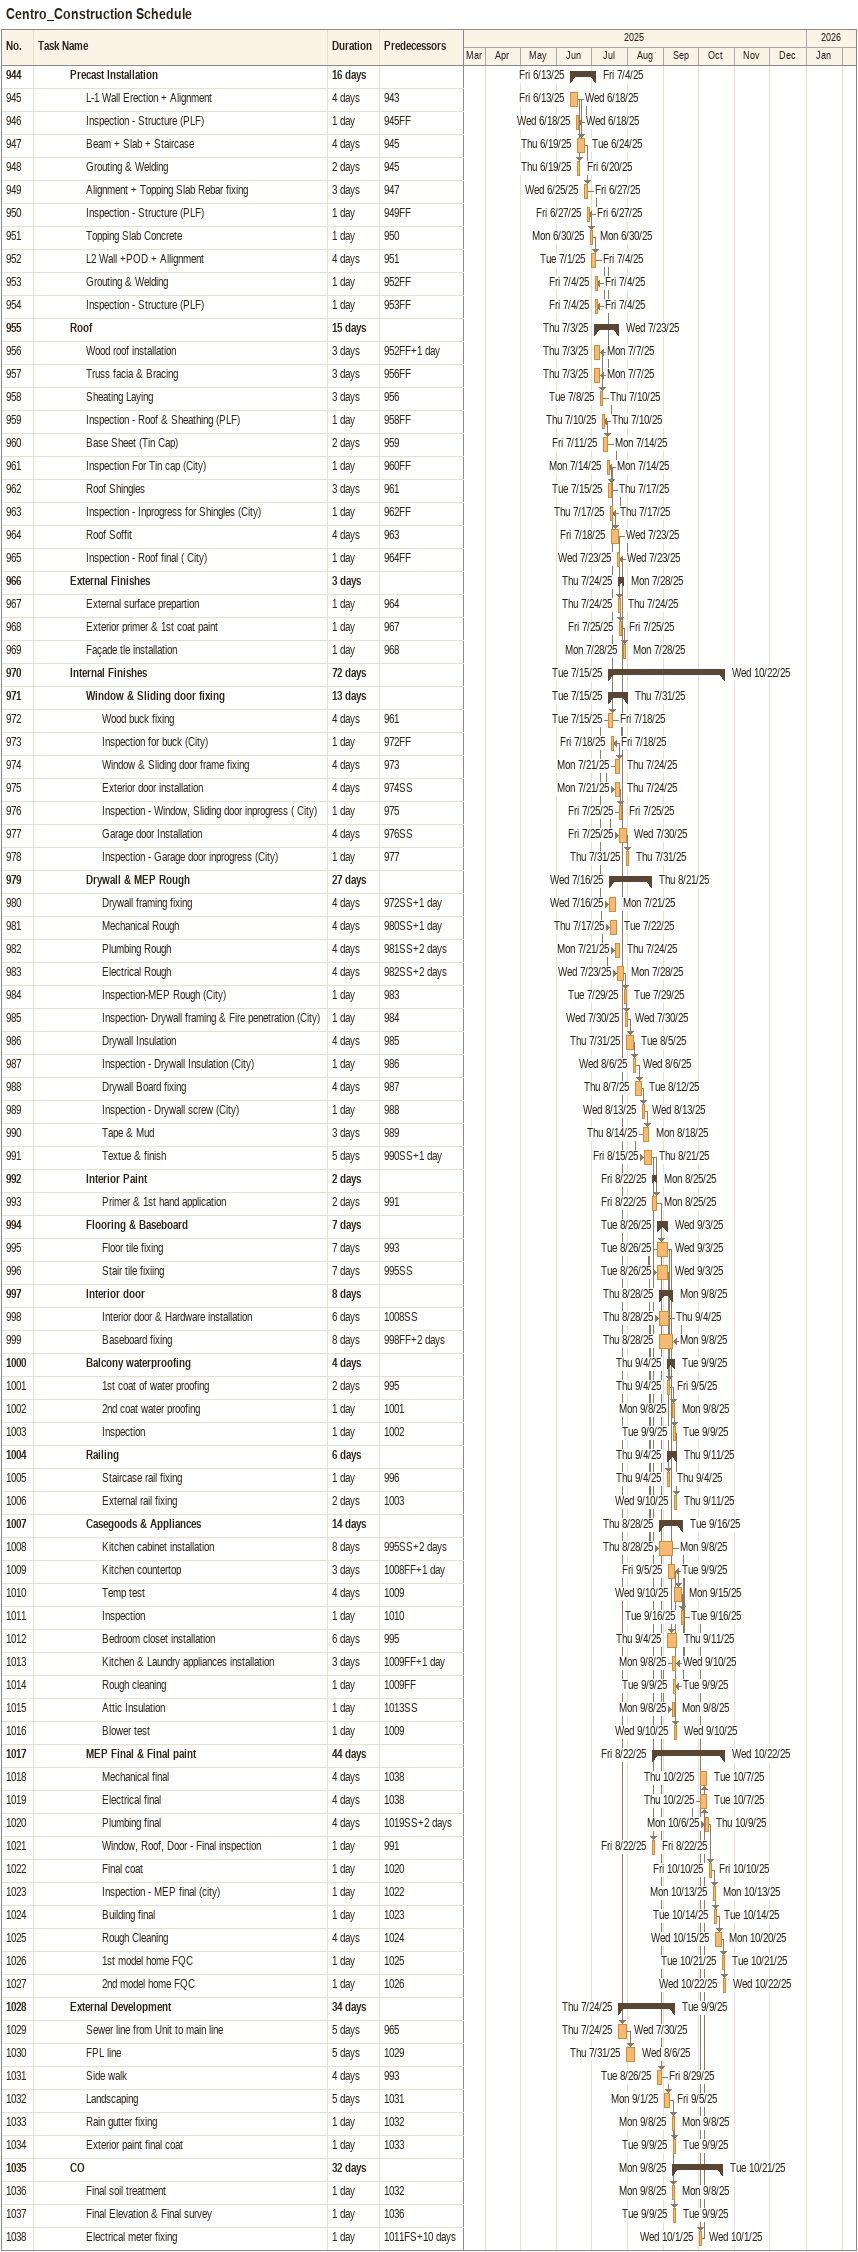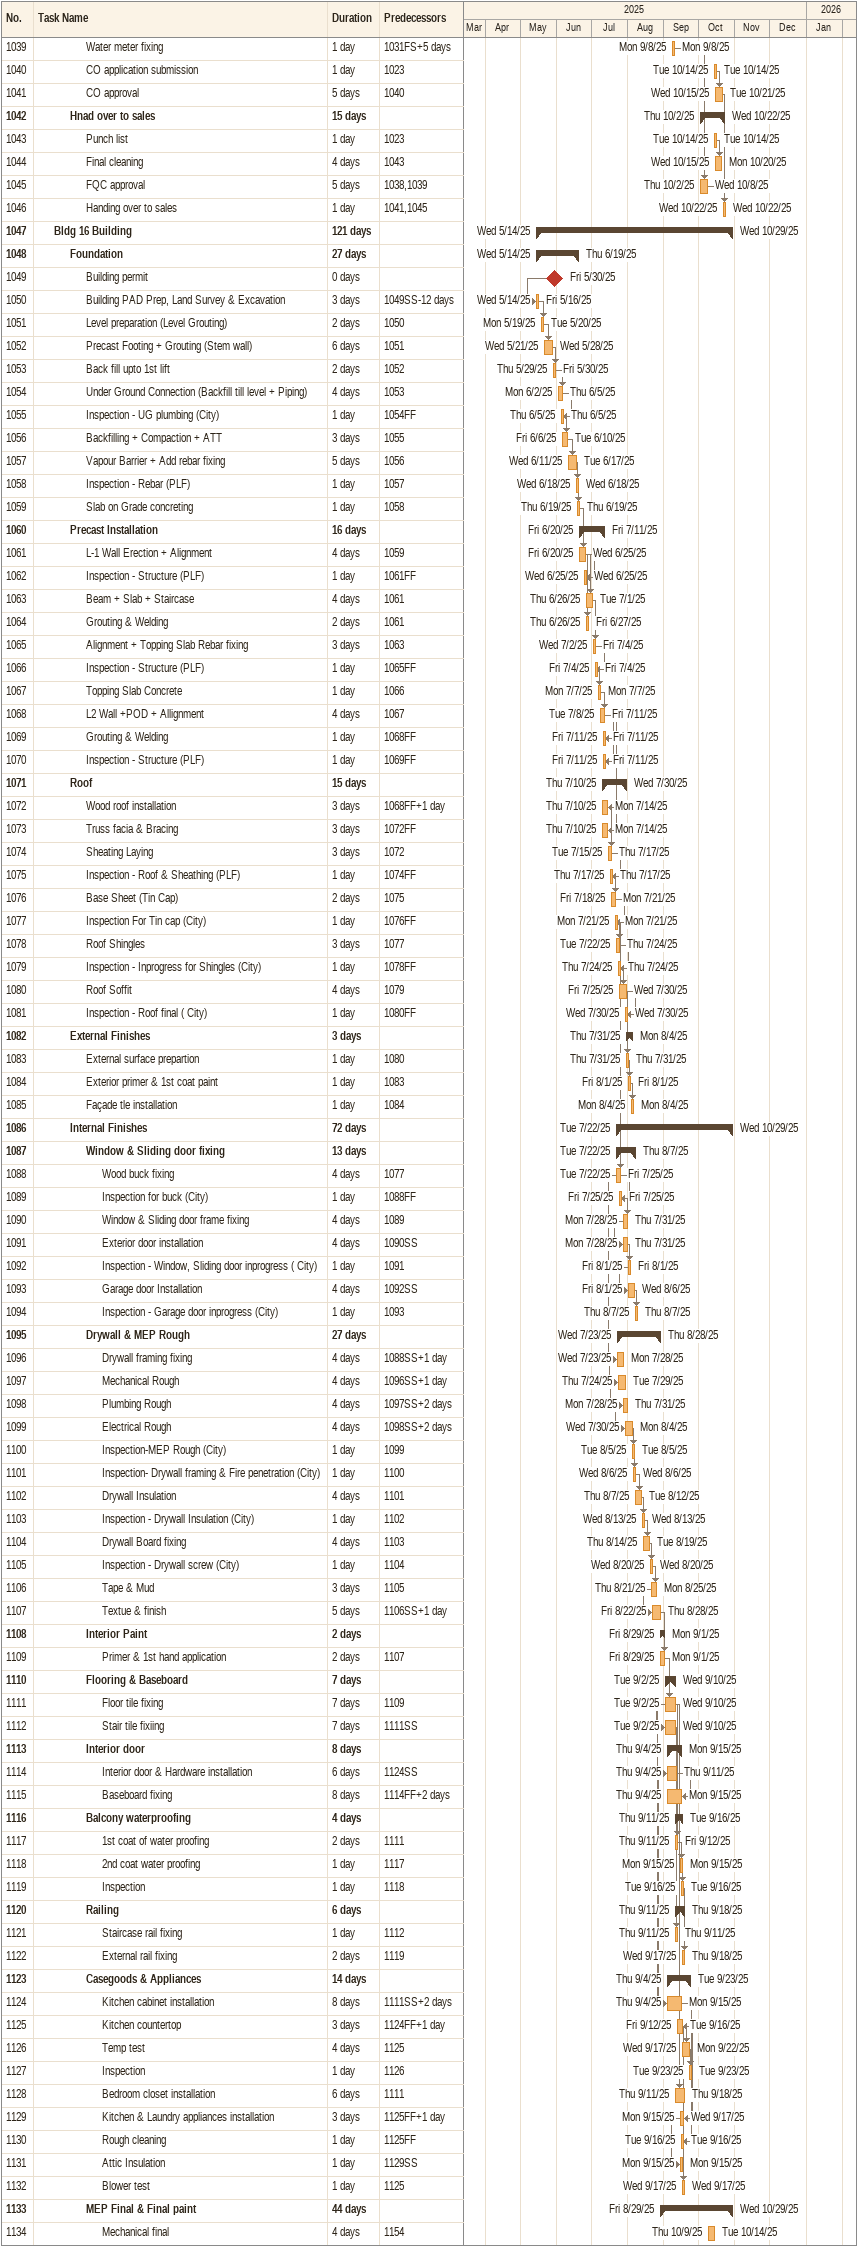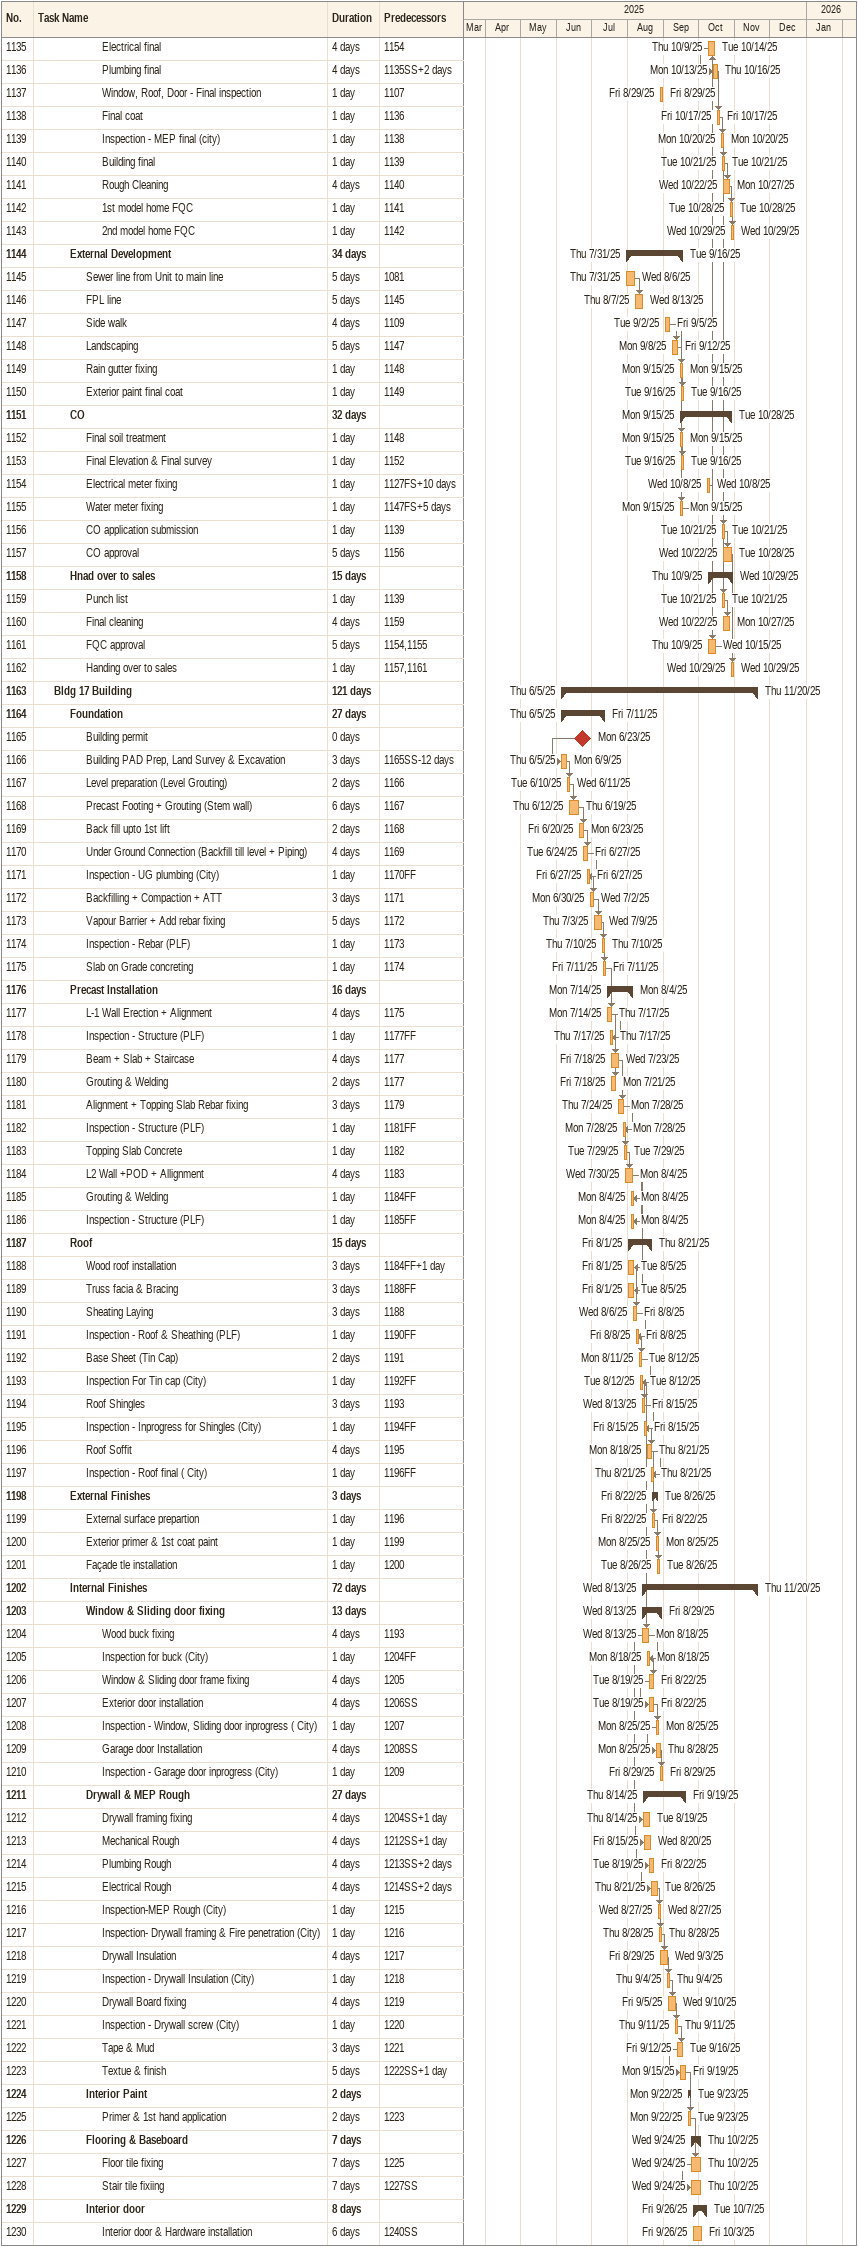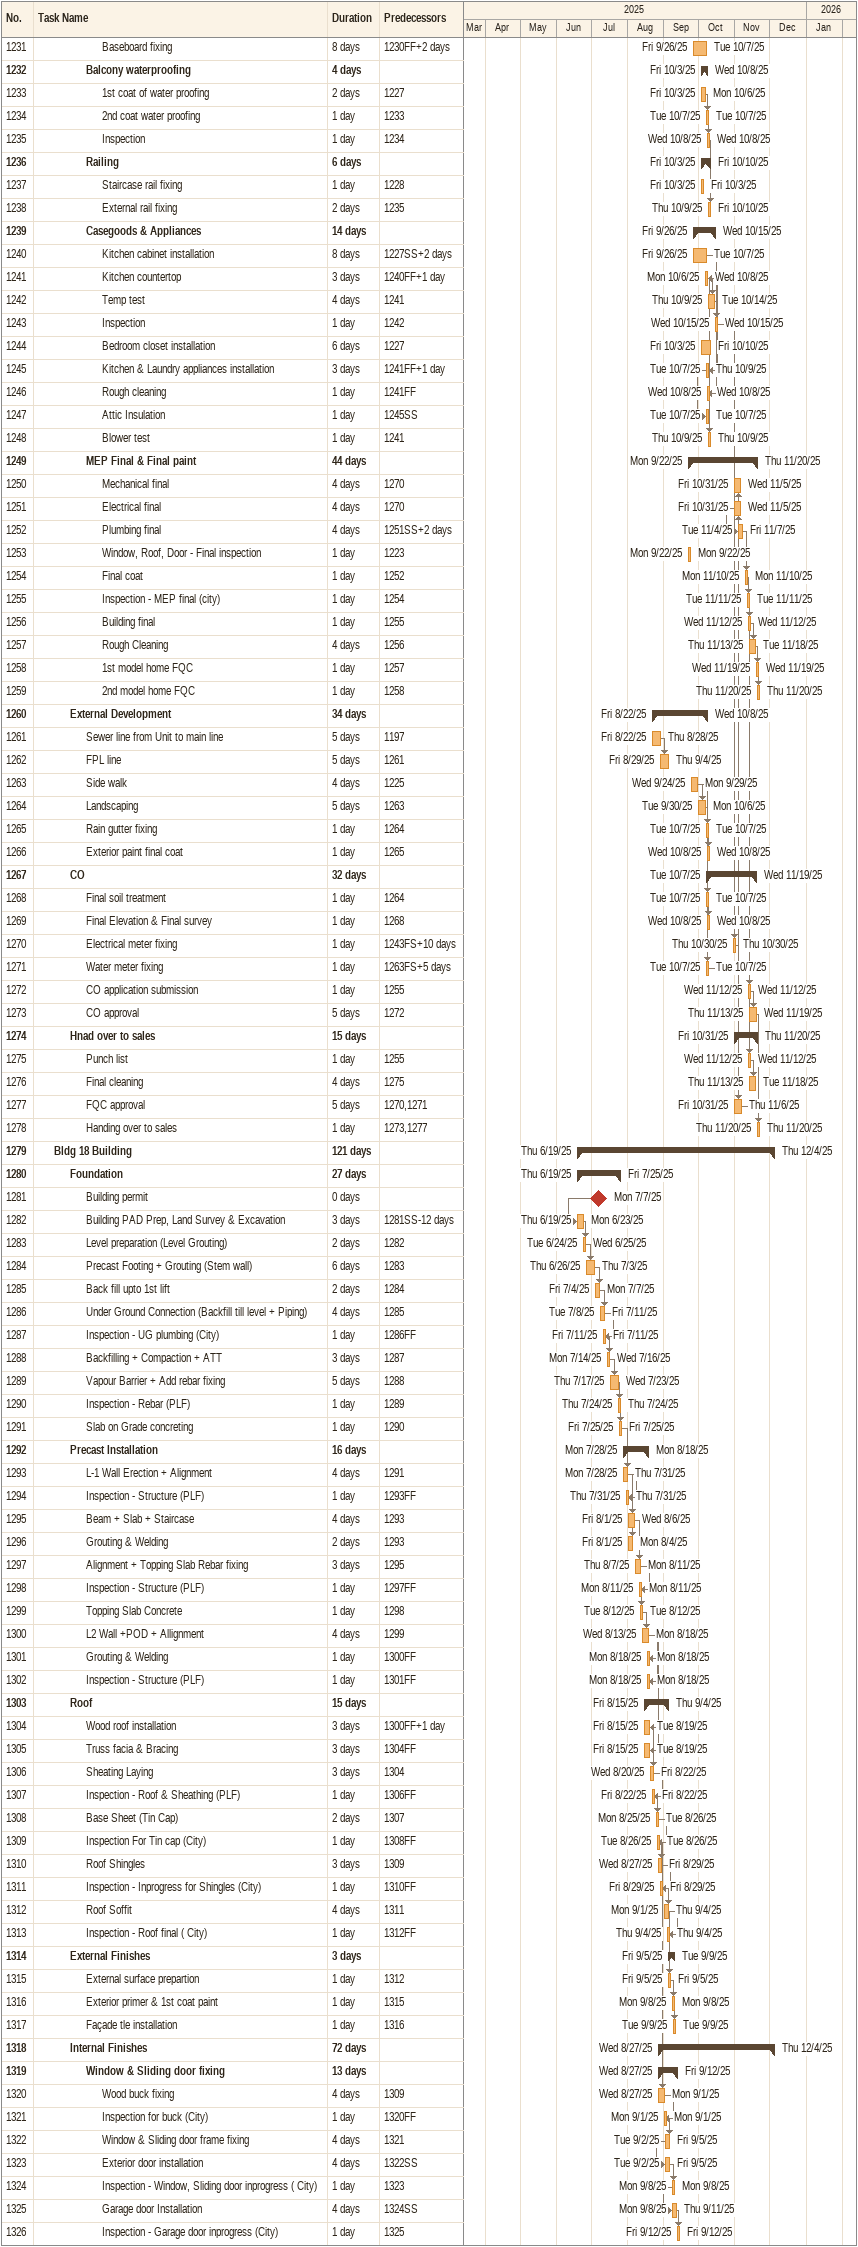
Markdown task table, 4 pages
Centro_Construction Schedule

| ID | Level | Task | Duration | Start | Finish | Predecessors |
|---|---|---|---|---|---|---|
| 944 | 3 | **Precast Installation** | 16d | 2025-06-13 | 2025-07-04 |  |
| 945 | 4 | L-1 Wall Erection + Alignment | 4d | 2025-06-13 | 2025-06-18 | 943 |
| 946 | 4 | Inspection - Structure (PLF) | 1d | 2025-06-18 | 2025-06-18 | 945FF |
| 947 | 4 | Beam + Slab + Staircase | 4d | 2025-06-19 | 2025-06-24 | 945 |
| 948 | 4 | Grouting & Welding | 2d | 2025-06-19 | 2025-06-20 | 945 |
| 949 | 4 | Alignment + Topping Slab Rebar fixing | 3d | 2025-06-25 | 2025-06-27 | 947 |
| 950 | 4 | Inspection - Structure (PLF) | 1d | 2025-06-27 | 2025-06-27 | 949FF |
| 951 | 4 | Topping Slab Concrete | 1d | 2025-06-30 | 2025-06-30 | 950 |
| 952 | 4 | L2 Wall +POD + Allignment | 4d | 2025-07-01 | 2025-07-04 | 951 |
| 953 | 4 | Grouting & Welding | 1d | 2025-07-04 | 2025-07-04 | 952FF |
| 954 | 4 | Inspection - Structure (PLF) | 1d | 2025-07-04 | 2025-07-04 | 953FF |
| 955 | 3 | **Roof** | 15d | 2025-07-03 | 2025-07-23 |  |
| 956 | 4 | Wood roof installation | 3d | 2025-07-03 | 2025-07-07 | 952FF+1d |
| 957 | 4 | Truss facia & Bracing | 3d | 2025-07-03 | 2025-07-07 | 956FF |
| 958 | 4 | Sheating Laying | 3d | 2025-07-08 | 2025-07-10 | 956 |
| 959 | 4 | Inspection - Roof & Sheathing (PLF) | 1d | 2025-07-10 | 2025-07-10 | 958FF |
| 960 | 4 | Base Sheet (Tin Cap) | 2d | 2025-07-11 | 2025-07-14 | 959 |
| 961 | 4 | Inspection For Tin cap (City) | 1d | 2025-07-14 | 2025-07-14 | 960FF |
| 962 | 4 | Roof Shingles | 3d | 2025-07-15 | 2025-07-17 | 961 |
| 963 | 4 | Inspection - Inprogress for Shingles (City) | 1d | 2025-07-17 | 2025-07-17 | 962FF |
| 964 | 4 | Roof Soffit | 4d | 2025-07-18 | 2025-07-23 | 963 |
| 965 | 4 | Inspection - Roof final ( City) | 1d | 2025-07-23 | 2025-07-23 | 964FF |
| 966 | 3 | **External Finishes** | 3d | 2025-07-24 | 2025-07-28 |  |
| 967 | 4 | External surface prepartion | 1d | 2025-07-24 | 2025-07-24 | 964 |
| 968 | 4 | Exterior primer & 1st coat paint | 1d | 2025-07-25 | 2025-07-25 | 967 |
| 969 | 4 | Façade tle installation | 1d | 2025-07-28 | 2025-07-28 | 968 |
| 970 | 3 | **Internal Finishes** | 72d | 2025-07-15 | 2025-10-22 |  |
| 971 | 4 | **Window & Sliding door fixing** | 13d | 2025-07-15 | 2025-07-31 |  |
| 972 | 5 | Wood buck fixing | 4d | 2025-07-15 | 2025-07-18 | 961 |
| 973 | 5 | Inspection for buck (City) | 1d | 2025-07-18 | 2025-07-18 | 972FF |
| 974 | 5 | Window & Sliding door frame fixing | 4d | 2025-07-21 | 2025-07-24 | 973 |
| 975 | 5 | Exterior door installation | 4d | 2025-07-21 | 2025-07-24 | 974SS |
| 976 | 5 | Inspection - Window, Sliding door inprogress ( City) | 1d | 2025-07-25 | 2025-07-25 | 975 |
| 977 | 5 | Garage door Installation | 4d | 2025-07-25 | 2025-07-30 | 976SS |
| 978 | 5 | Inspection - Garage door inprogress (City) | 1d | 2025-07-31 | 2025-07-31 | 977 |
| 979 | 4 | **Drywall & MEP Rough** | 27d | 2025-07-16 | 2025-08-21 |  |
| 980 | 5 | Drywall framing fixing | 4d | 2025-07-16 | 2025-07-21 | 972SS+1d |
| 981 | 5 | Mechanical Rough | 4d | 2025-07-17 | 2025-07-22 | 980SS+1d |
| 982 | 5 | Plumbing Rough | 4d | 2025-07-21 | 2025-07-24 | 981SS+2d |
| 983 | 5 | Electrical Rough | 4d | 2025-07-23 | 2025-07-28 | 982SS+2d |
| 984 | 5 | Inspection-MEP Rough (City) | 1d | 2025-07-29 | 2025-07-29 | 983 |
| 985 | 5 | Inspection- Drywall framing & Fire penetration (City) | 1d | 2025-07-30 | 2025-07-30 | 984 |
| 986 | 5 | Drywall Insulation | 4d | 2025-07-31 | 2025-08-05 | 985 |
| 987 | 5 | Inspection - Drywall Insulation (City) | 1d | 2025-08-06 | 2025-08-06 | 986 |
| 988 | 5 | Drywall Board fixing | 4d | 2025-08-07 | 2025-08-12 | 987 |
| 989 | 5 | Inspection - Drywall screw (City) | 1d | 2025-08-13 | 2025-08-13 | 988 |
| 990 | 5 | Tape & Mud | 3d | 2025-08-14 | 2025-08-18 | 989 |
| 991 | 5 | Textue & finish | 5d | 2025-08-15 | 2025-08-21 | 990SS+1d |
| 992 | 4 | **Interior Paint** | 2d | 2025-08-22 | 2025-08-25 |  |
| 993 | 5 | Primer & 1st hand application | 2d | 2025-08-22 | 2025-08-25 | 991 |
| 994 | 4 | **Flooring & Baseboard** | 7d | 2025-08-26 | 2025-09-03 |  |
| 995 | 5 | Floor tile fixing | 7d | 2025-08-26 | 2025-09-03 | 993 |
| 996 | 5 | Stair tile fixiing | 7d | 2025-08-26 | 2025-09-03 | 995SS |
| 997 | 4 | **Interior door** | 8d | 2025-08-28 | 2025-09-08 |  |
| 998 | 5 | Interior door & Hardware installation | 6d | 2025-08-28 | 2025-09-04 | 1008SS |
| 999 | 5 | Baseboard fixing | 8d | 2025-08-28 | 2025-09-08 | 998FF+2d |
| 1000 | 4 | **Balcony waterproofing** | 4d | 2025-09-04 | 2025-09-09 |  |
| 1001 | 5 | 1st coat of water proofing | 2d | 2025-09-04 | 2025-09-05 | 995 |
| 1002 | 5 | 2nd coat water proofing | 1d | 2025-09-08 | 2025-09-08 | 1001 |
| 1003 | 5 | Inspection | 1d | 2025-09-09 | 2025-09-09 | 1002 |
| 1004 | 4 | **Railing** | 6d | 2025-09-04 | 2025-09-11 |  |
| 1005 | 5 | Staircase rail fixing | 1d | 2025-09-04 | 2025-09-04 | 996 |
| 1006 | 5 | External rail fixing | 2d | 2025-09-10 | 2025-09-11 | 1003 |
| 1007 | 4 | **Casegoods & Appliances** | 14d | 2025-08-28 | 2025-09-16 |  |
| 1008 | 5 | Kitchen cabinet installation | 8d | 2025-08-28 | 2025-09-08 | 995SS+2d |
| 1009 | 5 | Kitchen countertop | 3d | 2025-09-05 | 2025-09-09 | 1008FF+1d |
| 1010 | 5 | Temp test | 4d | 2025-09-10 | 2025-09-15 | 1009 |
| 1011 | 5 | Inspection | 1d | 2025-09-16 | 2025-09-16 | 1010 |
| 1012 | 5 | Bedroom closet installation | 6d | 2025-09-04 | 2025-09-11 | 995 |
| 1013 | 5 | Kitchen & Laundry appliances installation | 3d | 2025-09-08 | 2025-09-10 | 1009FF+1d |
| 1014 | 5 | Rough cleaning | 1d | 2025-09-09 | 2025-09-09 | 1009FF |
| 1015 | 5 | Attic Insulation | 1d | 2025-09-08 | 2025-09-08 | 1013SS |
| 1016 | 5 | Blower test | 1d | 2025-09-10 | 2025-09-10 | 1009 |
| 1017 | 4 | **MEP Final & Final paint** | 44d | 2025-08-22 | 2025-10-22 |  |
| 1018 | 5 | Mechanical final | 4d | 2025-10-02 | 2025-10-07 | 1038 |
| 1019 | 5 | Electrical final | 4d | 2025-10-02 | 2025-10-07 | 1038 |
| 1020 | 5 | Plumbing final | 4d | 2025-10-06 | 2025-10-09 | 1019SS+2d |
| 1021 | 5 | Window, Roof, Door - Final inspection | 1d | 2025-08-22 | 2025-08-22 | 991 |
| 1022 | 5 | Final coat | 1d | 2025-10-10 | 2025-10-10 | 1020 |
| 1023 | 5 | Inspection - MEP final (city) | 1d | 2025-10-13 | 2025-10-13 | 1022 |
| 1024 | 5 | Building final | 1d | 2025-10-14 | 2025-10-14 | 1023 |
| 1025 | 5 | Rough Cleaning | 4d | 2025-10-15 | 2025-10-20 | 1024 |
| 1026 | 5 | 1st model home FQC | 1d | 2025-10-21 | 2025-10-21 | 1025 |
| 1027 | 5 | 2nd model home FQC | 1d | 2025-10-22 | 2025-10-22 | 1026 |
| 1028 | 3 | **External Development** | 34d | 2025-07-24 | 2025-09-09 |  |
| 1029 | 4 | Sewer line from Unit to main line | 5d | 2025-07-24 | 2025-07-30 | 965 |
| 1030 | 4 | FPL line | 5d | 2025-07-31 | 2025-08-06 | 1029 |
| 1031 | 4 | Side walk | 4d | 2025-08-26 | 2025-08-29 | 993 |
| 1032 | 4 | Landscaping | 5d | 2025-09-01 | 2025-09-05 | 1031 |
| 1033 | 4 | Rain gutter fixing | 1d | 2025-09-08 | 2025-09-08 | 1032 |
| 1034 | 4 | Exterior paint final coat | 1d | 2025-09-09 | 2025-09-09 | 1033 |
| 1035 | 3 | **CO** | 32d | 2025-09-08 | 2025-10-21 |  |
| 1036 | 4 | Final soil treatment | 1d | 2025-09-08 | 2025-09-08 | 1032 |
| 1037 | 4 | Final Elevation & Final survey | 1d | 2025-09-09 | 2025-09-09 | 1036 |
| 1038 | 4 | Electrical meter fixing | 1d | 2025-10-01 | 2025-10-01 | 1011FS+10d |
| 1039 | 4 | Water meter fixing | 1d | 2025-09-08 | 2025-09-08 | 1031FS+5d |
| 1040 | 4 | CO application submission | 1d | 2025-10-14 | 2025-10-14 | 1023 |
| 1041 | 4 | CO approval | 5d | 2025-10-15 | 2025-10-21 | 1040 |
| 1042 | 3 | **Hnad over to sales** | 15d | 2025-10-02 | 2025-10-22 |  |
| 1043 | 4 | Punch list | 1d | 2025-10-14 | 2025-10-14 | 1023 |
| 1044 | 4 | Final cleaning | 4d | 2025-10-15 | 2025-10-20 | 1043 |
| 1045 | 4 | FQC approval | 5d | 2025-10-02 | 2025-10-08 | 1038, 1039 |
| 1046 | 4 | Handing over to sales | 1d | 2025-10-22 | 2025-10-22 | 1041, 1045 |
| 1047 | 2 | **Bldg 16 Building** | 121d | 2025-05-14 | 2025-10-29 |  |
| 1048 | 3 | **Foundation** | 27d | 2025-05-14 | 2025-06-19 |  |
| 1049 | 4 | Building permit | 0d | 2025-05-30 | 2025-05-30 |  |
| 1050 | 4 | Building PAD Prep, Land Survey & Excavation | 3d | 2025-05-14 | 2025-05-16 | 1049SS-12d |
| 1051 | 4 | Level preparation (Level Grouting) | 2d | 2025-05-19 | 2025-05-20 | 1050 |
| 1052 | 4 | Precast Footing + Grouting (Stem wall) | 6d | 2025-05-21 | 2025-05-28 | 1051 |
| 1053 | 4 | Back fill upto 1st lift | 2d | 2025-05-29 | 2025-05-30 | 1052 |
| 1054 | 4 | Under Ground Connection (Backfill till level + Piping) | 4d | 2025-06-02 | 2025-06-05 | 1053 |
| 1055 | 4 | Inspection - UG plumbing (City) | 1d | 2025-06-05 | 2025-06-05 | 1054FF |
| 1056 | 4 | Backfilling + Compaction + ATT | 3d | 2025-06-06 | 2025-06-10 | 1055 |
| 1057 | 4 | Vapour Barrier + Add rebar fixing | 5d | 2025-06-11 | 2025-06-17 | 1056 |
| 1058 | 4 | Inspection - Rebar (PLF) | 1d | 2025-06-18 | 2025-06-18 | 1057 |
| 1059 | 4 | Slab on Grade concreting | 1d | 2025-06-19 | 2025-06-19 | 1058 |
| 1060 | 3 | **Precast Installation** | 16d | 2025-06-20 | 2025-07-11 |  |
| 1061 | 4 | L-1 Wall Erection + Alignment | 4d | 2025-06-20 | 2025-06-25 | 1059 |
| 1062 | 4 | Inspection - Structure (PLF) | 1d | 2025-06-25 | 2025-06-25 | 1061FF |
| 1063 | 4 | Beam + Slab + Staircase | 4d | 2025-06-26 | 2025-07-01 | 1061 |
| 1064 | 4 | Grouting & Welding | 2d | 2025-06-26 | 2025-06-27 | 1061 |
| 1065 | 4 | Alignment + Topping Slab Rebar fixing | 3d | 2025-07-02 | 2025-07-04 | 1063 |
| 1066 | 4 | Inspection - Structure (PLF) | 1d | 2025-07-04 | 2025-07-04 | 1065FF |
| 1067 | 4 | Topping Slab Concrete | 1d | 2025-07-07 | 2025-07-07 | 1066 |
| 1068 | 4 | L2 Wall +POD + Allignment | 4d | 2025-07-08 | 2025-07-11 | 1067 |
| 1069 | 4 | Grouting & Welding | 1d | 2025-07-11 | 2025-07-11 | 1068FF |
| 1070 | 4 | Inspection - Structure (PLF) | 1d | 2025-07-11 | 2025-07-11 | 1069FF |
| 1071 | 3 | **Roof** | 15d | 2025-07-10 | 2025-07-30 |  |
| 1072 | 4 | Wood roof installation | 3d | 2025-07-10 | 2025-07-14 | 1068FF+1d |
| 1073 | 4 | Truss facia & Bracing | 3d | 2025-07-10 | 2025-07-14 | 1072FF |
| 1074 | 4 | Sheating Laying | 3d | 2025-07-15 | 2025-07-17 | 1072 |
| 1075 | 4 | Inspection - Roof & Sheathing (PLF) | 1d | 2025-07-17 | 2025-07-17 | 1074FF |
| 1076 | 4 | Base Sheet (Tin Cap) | 2d | 2025-07-18 | 2025-07-21 | 1075 |
| 1077 | 4 | Inspection For Tin cap (City) | 1d | 2025-07-21 | 2025-07-21 | 1076FF |
| 1078 | 4 | Roof Shingles | 3d | 2025-07-22 | 2025-07-24 | 1077 |
| 1079 | 4 | Inspection - Inprogress for Shingles (City) | 1d | 2025-07-24 | 2025-07-24 | 1078FF |
| 1080 | 4 | Roof Soffit | 4d | 2025-07-25 | 2025-07-30 | 1079 |
| 1081 | 4 | Inspection - Roof final ( City) | 1d | 2025-07-30 | 2025-07-30 | 1080FF |
| 1082 | 3 | **External Finishes** | 3d | 2025-07-31 | 2025-08-04 |  |
| 1083 | 4 | External surface prepartion | 1d | 2025-07-31 | 2025-07-31 | 1080 |
| 1084 | 4 | Exterior primer & 1st coat paint | 1d | 2025-08-01 | 2025-08-01 | 1083 |
| 1085 | 4 | Façade tle installation | 1d | 2025-08-04 | 2025-08-04 | 1084 |
| 1086 | 3 | **Internal Finishes** | 72d | 2025-07-22 | 2025-10-29 |  |
| 1087 | 4 | **Window & Sliding door fixing** | 13d | 2025-07-22 | 2025-08-07 |  |
| 1088 | 5 | Wood buck fixing | 4d | 2025-07-22 | 2025-07-25 | 1077 |
| 1089 | 5 | Inspection for buck (City) | 1d | 2025-07-25 | 2025-07-25 | 1088FF |
| 1090 | 5 | Window & Sliding door frame fixing | 4d | 2025-07-28 | 2025-07-31 | 1089 |
| 1091 | 5 | Exterior door installation | 4d | 2025-07-28 | 2025-07-31 | 1090SS |
| 1092 | 5 | Inspection - Window, Sliding door inprogress ( City) | 1d | 2025-08-01 | 2025-08-01 | 1091 |
| 1093 | 5 | Garage door Installation | 4d | 2025-08-01 | 2025-08-06 | 1092SS |
| 1094 | 5 | Inspection - Garage door inprogress (City) | 1d | 2025-08-07 | 2025-08-07 | 1093 |
| 1095 | 4 | **Drywall & MEP Rough** | 27d | 2025-07-23 | 2025-08-28 |  |
| 1096 | 5 | Drywall framing fixing | 4d | 2025-07-23 | 2025-07-28 | 1088SS+1d |
| 1097 | 5 | Mechanical Rough | 4d | 2025-07-24 | 2025-07-29 | 1096SS+1d |
| 1098 | 5 | Plumbing Rough | 4d | 2025-07-28 | 2025-07-31 | 1097SS+2d |
| 1099 | 5 | Electrical Rough | 4d | 2025-07-30 | 2025-08-04 | 1098SS+2d |
| 1100 | 5 | Inspection-MEP Rough (City) | 1d | 2025-08-05 | 2025-08-05 | 1099 |
| 1101 | 5 | Inspection- Drywall framing & Fire penetration (City) | 1d | 2025-08-06 | 2025-08-06 | 1100 |
| 1102 | 5 | Drywall Insulation | 4d | 2025-08-07 | 2025-08-12 | 1101 |
| 1103 | 5 | Inspection - Drywall Insulation (City) | 1d | 2025-08-13 | 2025-08-13 | 1102 |
| 1104 | 5 | Drywall Board fixing | 4d | 2025-08-14 | 2025-08-19 | 1103 |
| 1105 | 5 | Inspection - Drywall screw (City) | 1d | 2025-08-20 | 2025-08-20 | 1104 |
| 1106 | 5 | Tape & Mud | 3d | 2025-08-21 | 2025-08-25 | 1105 |
| 1107 | 5 | Textue & finish | 5d | 2025-08-22 | 2025-08-28 | 1106SS+1d |
| 1108 | 4 | **Interior Paint** | 2d | 2025-08-29 | 2025-09-01 |  |
| 1109 | 5 | Primer & 1st hand application | 2d | 2025-08-29 | 2025-09-01 | 1107 |
| 1110 | 4 | **Flooring & Baseboard** | 7d | 2025-09-02 | 2025-09-10 |  |
| 1111 | 5 | Floor tile fixing | 7d | 2025-09-02 | 2025-09-10 | 1109 |
| 1112 | 5 | Stair tile fixiing | 7d | 2025-09-02 | 2025-09-10 | 1111SS |
| 1113 | 4 | **Interior door** | 8d | 2025-09-04 | 2025-09-15 |  |
| 1114 | 5 | Interior door & Hardware installation | 6d | 2025-09-04 | 2025-09-11 | 1124SS |
| 1115 | 5 | Baseboard fixing | 8d | 2025-09-04 | 2025-09-15 | 1114FF+2d |
| 1116 | 4 | **Balcony waterproofing** | 4d | 2025-09-11 | 2025-09-16 |  |
| 1117 | 5 | 1st coat of water proofing | 2d | 2025-09-11 | 2025-09-12 | 1111 |
| 1118 | 5 | 2nd coat water proofing | 1d | 2025-09-15 | 2025-09-15 | 1117 |
| 1119 | 5 | Inspection | 1d | 2025-09-16 | 2025-09-16 | 1118 |
| 1120 | 4 | **Railing** | 6d | 2025-09-11 | 2025-09-18 |  |
| 1121 | 5 | Staircase rail fixing | 1d | 2025-09-11 | 2025-09-11 | 1112 |
| 1122 | 5 | External rail fixing | 2d | 2025-09-17 | 2025-09-18 | 1119 |
| 1123 | 4 | **Casegoods & Appliances** | 14d | 2025-09-04 | 2025-09-23 |  |
| 1124 | 5 | Kitchen cabinet installation | 8d | 2025-09-04 | 2025-09-15 | 1111SS+2d |
| 1125 | 5 | Kitchen countertop | 3d | 2025-09-12 | 2025-09-16 | 1124FF+1d |
| 1126 | 5 | Temp test | 4d | 2025-09-17 | 2025-09-22 | 1125 |
| 1127 | 5 | Inspection | 1d | 2025-09-23 | 2025-09-23 | 1126 |
| 1128 | 5 | Bedroom closet installation | 6d | 2025-09-11 | 2025-09-18 | 1111 |
| 1129 | 5 | Kitchen & Laundry appliances installation | 3d | 2025-09-15 | 2025-09-17 | 1125FF+1d |
| 1130 | 5 | Rough cleaning | 1d | 2025-09-16 | 2025-09-16 | 1125FF |
| 1131 | 5 | Attic Insulation | 1d | 2025-09-15 | 2025-09-15 | 1129SS |
| 1132 | 5 | Blower test | 1d | 2025-09-17 | 2025-09-17 | 1125 |
| 1133 | 4 | **MEP Final & Final paint** | 44d | 2025-08-29 | 2025-10-29 |  |
| 1134 | 5 | Mechanical final | 4d | 2025-10-09 | 2025-10-14 | 1154 |
| 1135 | 5 | Electrical final | 4d | 2025-10-09 | 2025-10-14 | 1154 |
| 1136 | 5 | Plumbing final | 4d | 2025-10-13 | 2025-10-16 | 1135SS+2d |
| 1137 | 5 | Window, Roof, Door - Final inspection | 1d | 2025-08-29 | 2025-08-29 | 1107 |
| 1138 | 5 | Final coat | 1d | 2025-10-17 | 2025-10-17 | 1136 |
| 1139 | 5 | Inspection - MEP final (city) | 1d | 2025-10-20 | 2025-10-20 | 1138 |
| 1140 | 5 | Building final | 1d | 2025-10-21 | 2025-10-21 | 1139 |
| 1141 | 5 | Rough Cleaning | 4d | 2025-10-22 | 2025-10-27 | 1140 |
| 1142 | 5 | 1st model home FQC | 1d | 2025-10-28 | 2025-10-28 | 1141 |
| 1143 | 5 | 2nd model home FQC | 1d | 2025-10-29 | 2025-10-29 | 1142 |
| 1144 | 3 | **External Development** | 34d | 2025-07-31 | 2025-09-16 |  |
| 1145 | 4 | Sewer line from Unit to main line | 5d | 2025-07-31 | 2025-08-06 | 1081 |
| 1146 | 4 | FPL line | 5d | 2025-08-07 | 2025-08-13 | 1145 |
| 1147 | 4 | Side walk | 4d | 2025-09-02 | 2025-09-05 | 1109 |
| 1148 | 4 | Landscaping | 5d | 2025-09-08 | 2025-09-12 | 1147 |
| 1149 | 4 | Rain gutter fixing | 1d | 2025-09-15 | 2025-09-15 | 1148 |
| 1150 | 4 | Exterior paint final coat | 1d | 2025-09-16 | 2025-09-16 | 1149 |
| 1151 | 3 | **CO** | 32d | 2025-09-15 | 2025-10-28 |  |
| 1152 | 4 | Final soil treatment | 1d | 2025-09-15 | 2025-09-15 | 1148 |
| 1153 | 4 | Final Elevation & Final survey | 1d | 2025-09-16 | 2025-09-16 | 1152 |
| 1154 | 4 | Electrical meter fixing | 1d | 2025-10-08 | 2025-10-08 | 1127FS+10d |
| 1155 | 4 | Water meter fixing | 1d | 2025-09-15 | 2025-09-15 | 1147FS+5d |
| 1156 | 4 | CO application submission | 1d | 2025-10-21 | 2025-10-21 | 1139 |
| 1157 | 4 | CO approval | 5d | 2025-10-22 | 2025-10-28 | 1156 |
| 1158 | 3 | **Hnad over to sales** | 15d | 2025-10-09 | 2025-10-29 |  |
| 1159 | 4 | Punch list | 1d | 2025-10-21 | 2025-10-21 | 1139 |
| 1160 | 4 | Final cleaning | 4d | 2025-10-22 | 2025-10-27 | 1159 |
| 1161 | 4 | FQC approval | 5d | 2025-10-09 | 2025-10-15 | 1154, 1155 |
| 1162 | 4 | Handing over to sales | 1d | 2025-10-29 | 2025-10-29 | 1157, 1161 |
| 1163 | 2 | **Bldg 17 Building** | 121d | 2025-06-05 | 2025-11-20 |  |
| 1164 | 3 | **Foundation** | 27d | 2025-06-05 | 2025-07-11 |  |
| 1165 | 4 | Building permit | 0d | 2025-06-23 | 2025-06-23 |  |
| 1166 | 4 | Building PAD Prep, Land Survey & Excavation | 3d | 2025-06-05 | 2025-06-09 | 1165SS-12d |
| 1167 | 4 | Level preparation (Level Grouting) | 2d | 2025-06-10 | 2025-06-11 | 1166 |
| 1168 | 4 | Precast Footing + Grouting (Stem wall) | 6d | 2025-06-12 | 2025-06-19 | 1167 |
| 1169 | 4 | Back fill upto 1st lift | 2d | 2025-06-20 | 2025-06-23 | 1168 |
| 1170 | 4 | Under Ground Connection (Backfill till level + Piping) | 4d | 2025-06-24 | 2025-06-27 | 1169 |
| 1171 | 4 | Inspection - UG plumbing (City) | 1d | 2025-06-27 | 2025-06-27 | 1170FF |
| 1172 | 4 | Backfilling + Compaction + ATT | 3d | 2025-06-30 | 2025-07-02 | 1171 |
| 1173 | 4 | Vapour Barrier + Add rebar fixing | 5d | 2025-07-03 | 2025-07-09 | 1172 |
| 1174 | 4 | Inspection - Rebar (PLF) | 1d | 2025-07-10 | 2025-07-10 | 1173 |
| 1175 | 4 | Slab on Grade concreting | 1d | 2025-07-11 | 2025-07-11 | 1174 |
| 1176 | 3 | **Precast Installation** | 16d | 2025-07-14 | 2025-08-04 |  |
| 1177 | 4 | L-1 Wall Erection + Alignment | 4d | 2025-07-14 | 2025-07-17 | 1175 |
| 1178 | 4 | Inspection - Structure (PLF) | 1d | 2025-07-17 | 2025-07-17 | 1177FF |
| 1179 | 4 | Beam + Slab + Staircase | 4d | 2025-07-18 | 2025-07-23 | 1177 |
| 1180 | 4 | Grouting & Welding | 2d | 2025-07-18 | 2025-07-21 | 1177 |
| 1181 | 4 | Alignment + Topping Slab Rebar fixing | 3d | 2025-07-24 | 2025-07-28 | 1179 |
| 1182 | 4 | Inspection - Structure (PLF) | 1d | 2025-07-28 | 2025-07-28 | 1181FF |
| 1183 | 4 | Topping Slab Concrete | 1d | 2025-07-29 | 2025-07-29 | 1182 |
| 1184 | 4 | L2 Wall +POD + Allignment | 4d | 2025-07-30 | 2025-08-04 | 1183 |
| 1185 | 4 | Grouting & Welding | 1d | 2025-08-04 | 2025-08-04 | 1184FF |
| 1186 | 4 | Inspection - Structure (PLF) | 1d | 2025-08-04 | 2025-08-04 | 1185FF |
| 1187 | 3 | **Roof** | 15d | 2025-08-01 | 2025-08-21 |  |
| 1188 | 4 | Wood roof installation | 3d | 2025-08-01 | 2025-08-05 | 1184FF+1d |
| 1189 | 4 | Truss facia & Bracing | 3d | 2025-08-01 | 2025-08-05 | 1188FF |
| 1190 | 4 | Sheating Laying | 3d | 2025-08-06 | 2025-08-08 | 1188 |
| 1191 | 4 | Inspection - Roof & Sheathing (PLF) | 1d | 2025-08-08 | 2025-08-08 | 1190FF |
| 1192 | 4 | Base Sheet (Tin Cap) | 2d | 2025-08-11 | 2025-08-12 | 1191 |
| 1193 | 4 | Inspection For Tin cap (City) | 1d | 2025-08-12 | 2025-08-12 | 1192FF |
| 1194 | 4 | Roof Shingles | 3d | 2025-08-13 | 2025-08-15 | 1193 |
| 1195 | 4 | Inspection - Inprogress for Shingles (City) | 1d | 2025-08-15 | 2025-08-15 | 1194FF |
| 1196 | 4 | Roof Soffit | 4d | 2025-08-18 | 2025-08-21 | 1195 |
| 1197 | 4 | Inspection - Roof final ( City) | 1d | 2025-08-21 | 2025-08-21 | 1196FF |
| 1198 | 3 | **External Finishes** | 3d | 2025-08-22 | 2025-08-26 |  |
| 1199 | 4 | External surface prepartion | 1d | 2025-08-22 | 2025-08-22 | 1196 |
| 1200 | 4 | Exterior primer & 1st coat paint | 1d | 2025-08-25 | 2025-08-25 | 1199 |
| 1201 | 4 | Façade tle installation | 1d | 2025-08-26 | 2025-08-26 | 1200 |
| 1202 | 3 | **Internal Finishes** | 72d | 2025-08-13 | 2025-11-20 |  |
| 1203 | 4 | **Window & Sliding door fixing** | 13d | 2025-08-13 | 2025-08-29 |  |
| 1204 | 5 | Wood buck fixing | 4d | 2025-08-13 | 2025-08-18 | 1193 |
| 1205 | 5 | Inspection for buck (City) | 1d | 2025-08-18 | 2025-08-18 | 1204FF |
| 1206 | 5 | Window & Sliding door frame fixing | 4d | 2025-08-19 | 2025-08-22 | 1205 |
| 1207 | 5 | Exterior door installation | 4d | 2025-08-19 | 2025-08-22 | 1206SS |
| 1208 | 5 | Inspection - Window, Sliding door inprogress ( City) | 1d | 2025-08-25 | 2025-08-25 | 1207 |
| 1209 | 5 | Garage door Installation | 4d | 2025-08-25 | 2025-08-28 | 1208SS |
| 1210 | 5 | Inspection - Garage door inprogress (City) | 1d | 2025-08-29 | 2025-08-29 | 1209 |
| 1211 | 4 | **Drywall & MEP Rough** | 27d | 2025-08-14 | 2025-09-19 |  |
| 1212 | 5 | Drywall framing fixing | 4d | 2025-08-14 | 2025-08-19 | 1204SS+1d |
| 1213 | 5 | Mechanical Rough | 4d | 2025-08-15 | 2025-08-20 | 1212SS+1d |
| 1214 | 5 | Plumbing Rough | 4d | 2025-08-19 | 2025-08-22 | 1213SS+2d |
| 1215 | 5 | Electrical Rough | 4d | 2025-08-21 | 2025-08-26 | 1214SS+2d |
| 1216 | 5 | Inspection-MEP Rough (City) | 1d | 2025-08-27 | 2025-08-27 | 1215 |
| 1217 | 5 | Inspection- Drywall framing & Fire penetration (City) | 1d | 2025-08-28 | 2025-08-28 | 1216 |
| 1218 | 5 | Drywall Insulation | 4d | 2025-08-29 | 2025-09-03 | 1217 |
| 1219 | 5 | Inspection - Drywall Insulation (City) | 1d | 2025-09-04 | 2025-09-04 | 1218 |
| 1220 | 5 | Drywall Board fixing | 4d | 2025-09-05 | 2025-09-10 | 1219 |
| 1221 | 5 | Inspection - Drywall screw (City) | 1d | 2025-09-11 | 2025-09-11 | 1220 |
| 1222 | 5 | Tape & Mud | 3d | 2025-09-12 | 2025-09-16 | 1221 |
| 1223 | 5 | Textue & finish | 5d | 2025-09-15 | 2025-09-19 | 1222SS+1d |
| 1224 | 4 | **Interior Paint** | 2d | 2025-09-22 | 2025-09-23 |  |
| 1225 | 5 | Primer & 1st hand application | 2d | 2025-09-22 | 2025-09-23 | 1223 |
| 1226 | 4 | **Flooring & Baseboard** | 7d | 2025-09-24 | 2025-10-02 |  |
| 1227 | 5 | Floor tile fixing | 7d | 2025-09-24 | 2025-10-02 | 1225 |
| 1228 | 5 | Stair tile fixiing | 7d | 2025-09-24 | 2025-10-02 | 1227SS |
| 1229 | 4 | **Interior door** | 8d | 2025-09-26 | 2025-10-07 |  |
| 1230 | 5 | Interior door & Hardware installation | 6d | 2025-09-26 | 2025-10-03 | 1240SS |
| 1231 | 5 | Baseboard fixing | 8d | 2025-09-26 | 2025-10-07 | 1230FF+2d |
| 1232 | 4 | **Balcony waterproofing** | 4d | 2025-10-03 | 2025-10-08 |  |
| 1233 | 5 | 1st coat of water proofing | 2d | 2025-10-03 | 2025-10-06 | 1227 |
| 1234 | 5 | 2nd coat water proofing | 1d | 2025-10-07 | 2025-10-07 | 1233 |
| 1235 | 5 | Inspection | 1d | 2025-10-08 | 2025-10-08 | 1234 |
| 1236 | 4 | **Railing** | 6d | 2025-10-03 | 2025-10-10 |  |
| 1237 | 5 | Staircase rail fixing | 1d | 2025-10-03 | 2025-10-03 | 1228 |
| 1238 | 5 | External rail fixing | 2d | 2025-10-09 | 2025-10-10 | 1235 |
| 1239 | 4 | **Casegoods & Appliances** | 14d | 2025-09-26 | 2025-10-15 |  |
| 1240 | 5 | Kitchen cabinet installation | 8d | 2025-09-26 | 2025-10-07 | 1227SS+2d |
| 1241 | 5 | Kitchen countertop | 3d | 2025-10-06 | 2025-10-08 | 1240FF+1d |
| 1242 | 5 | Temp test | 4d | 2025-10-09 | 2025-10-14 | 1241 |
| 1243 | 5 | Inspection | 1d | 2025-10-15 | 2025-10-15 | 1242 |
| 1244 | 5 | Bedroom closet installation | 6d | 2025-10-03 | 2025-10-10 | 1227 |
| 1245 | 5 | Kitchen & Laundry appliances installation | 3d | 2025-10-07 | 2025-10-09 | 1241FF+1d |
| 1246 | 5 | Rough cleaning | 1d | 2025-10-08 | 2025-10-08 | 1241FF |
| 1247 | 5 | Attic Insulation | 1d | 2025-10-07 | 2025-10-07 | 1245SS |
| 1248 | 5 | Blower test | 1d | 2025-10-09 | 2025-10-09 | 1241 |
| 1249 | 4 | **MEP Final & Final paint** | 44d | 2025-09-22 | 2025-11-20 |  |
| 1250 | 5 | Mechanical final | 4d | 2025-10-31 | 2025-11-05 | 1270 |
| 1251 | 5 | Electrical final | 4d | 2025-10-31 | 2025-11-05 | 1270 |
| 1252 | 5 | Plumbing final | 4d | 2025-11-04 | 2025-11-07 | 1251SS+2d |
| 1253 | 5 | Window, Roof, Door - Final inspection | 1d | 2025-09-22 | 2025-09-22 | 1223 |
| 1254 | 5 | Final coat | 1d | 2025-11-10 | 2025-11-10 | 1252 |
| 1255 | 5 | Inspection - MEP final (city) | 1d | 2025-11-11 | 2025-11-11 | 1254 |
| 1256 | 5 | Building final | 1d | 2025-11-12 | 2025-11-12 | 1255 |
| 1257 | 5 | Rough Cleaning | 4d | 2025-11-13 | 2025-11-18 | 1256 |
| 1258 | 5 | 1st model home FQC | 1d | 2025-11-19 | 2025-11-19 | 1257 |
| 1259 | 5 | 2nd model home FQC | 1d | 2025-11-20 | 2025-11-20 | 1258 |
| 1260 | 3 | **External Development** | 34d | 2025-08-22 | 2025-10-08 |  |
| 1261 | 4 | Sewer line from Unit to main line | 5d | 2025-08-22 | 2025-08-28 | 1197 |
| 1262 | 4 | FPL line | 5d | 2025-08-29 | 2025-09-04 | 1261 |
| 1263 | 4 | Side walk | 4d | 2025-09-24 | 2025-09-29 | 1225 |
| 1264 | 4 | Landscaping | 5d | 2025-09-30 | 2025-10-06 | 1263 |
| 1265 | 4 | Rain gutter fixing | 1d | 2025-10-07 | 2025-10-07 | 1264 |
| 1266 | 4 | Exterior paint final coat | 1d | 2025-10-08 | 2025-10-08 | 1265 |
| 1267 | 3 | **CO** | 32d | 2025-10-07 | 2025-11-19 |  |
| 1268 | 4 | Final soil treatment | 1d | 2025-10-07 | 2025-10-07 | 1264 |
| 1269 | 4 | Final Elevation & Final survey | 1d | 2025-10-08 | 2025-10-08 | 1268 |
| 1270 | 4 | Electrical meter fixing | 1d | 2025-10-30 | 2025-10-30 | 1243FS+10d |
| 1271 | 4 | Water meter fixing | 1d | 2025-10-07 | 2025-10-07 | 1263FS+5d |
| 1272 | 4 | CO application submission | 1d | 2025-11-12 | 2025-11-12 | 1255 |
| 1273 | 4 | CO approval | 5d | 2025-11-13 | 2025-11-19 | 1272 |
| 1274 | 3 | **Hnad over to sales** | 15d | 2025-10-31 | 2025-11-20 |  |
| 1275 | 4 | Punch list | 1d | 2025-11-12 | 2025-11-12 | 1255 |
| 1276 | 4 | Final cleaning | 4d | 2025-11-13 | 2025-11-18 | 1275 |
| 1277 | 4 | FQC approval | 5d | 2025-10-31 | 2025-11-06 | 1270, 1271 |
| 1278 | 4 | Handing over to sales | 1d | 2025-11-20 | 2025-11-20 | 1273, 1277 |
| 1279 | 2 | **Bldg 18 Building** | 121d | 2025-06-19 | 2025-12-04 |  |
| 1280 | 3 | **Foundation** | 27d | 2025-06-19 | 2025-07-25 |  |
| 1281 | 4 | Building permit | 0d | 2025-07-07 | 2025-07-07 |  |
| 1282 | 4 | Building PAD Prep, Land Survey & Excavation | 3d | 2025-06-19 | 2025-06-23 | 1281SS-12d |
| 1283 | 4 | Level preparation (Level Grouting) | 2d | 2025-06-24 | 2025-06-25 | 1282 |
| 1284 | 4 | Precast Footing + Grouting (Stem wall) | 6d | 2025-06-26 | 2025-07-03 | 1283 |
| 1285 | 4 | Back fill upto 1st lift | 2d | 2025-07-04 | 2025-07-07 | 1284 |
| 1286 | 4 | Under Ground Connection (Backfill till level + Piping) | 4d | 2025-07-08 | 2025-07-11 | 1285 |
| 1287 | 4 | Inspection - UG plumbing (City) | 1d | 2025-07-11 | 2025-07-11 | 1286FF |
| 1288 | 4 | Backfilling + Compaction + ATT | 3d | 2025-07-14 | 2025-07-16 | 1287 |
| 1289 | 4 | Vapour Barrier + Add rebar fixing | 5d | 2025-07-17 | 2025-07-23 | 1288 |
| 1290 | 4 | Inspection - Rebar (PLF) | 1d | 2025-07-24 | 2025-07-24 | 1289 |
| 1291 | 4 | Slab on Grade concreting | 1d | 2025-07-25 | 2025-07-25 | 1290 |
| 1292 | 3 | **Precast Installation** | 16d | 2025-07-28 | 2025-08-18 |  |
| 1293 | 4 | L-1 Wall Erection + Alignment | 4d | 2025-07-28 | 2025-07-31 | 1291 |
| 1294 | 4 | Inspection - Structure (PLF) | 1d | 2025-07-31 | 2025-07-31 | 1293FF |
| 1295 | 4 | Beam + Slab + Staircase | 4d | 2025-08-01 | 2025-08-06 | 1293 |
| 1296 | 4 | Grouting & Welding | 2d | 2025-08-01 | 2025-08-04 | 1293 |
| 1297 | 4 | Alignment + Topping Slab Rebar fixing | 3d | 2025-08-07 | 2025-08-11 | 1295 |
| 1298 | 4 | Inspection - Structure (PLF) | 1d | 2025-08-11 | 2025-08-11 | 1297FF |
| 1299 | 4 | Topping Slab Concrete | 1d | 2025-08-12 | 2025-08-12 | 1298 |
| 1300 | 4 | L2 Wall +POD + Allignment | 4d | 2025-08-13 | 2025-08-18 | 1299 |
| 1301 | 4 | Grouting & Welding | 1d | 2025-08-18 | 2025-08-18 | 1300FF |
| 1302 | 4 | Inspection - Structure (PLF) | 1d | 2025-08-18 | 2025-08-18 | 1301FF |
| 1303 | 3 | **Roof** | 15d | 2025-08-15 | 2025-09-04 |  |
| 1304 | 4 | Wood roof installation | 3d | 2025-08-15 | 2025-08-19 | 1300FF+1d |
| 1305 | 4 | Truss facia & Bracing | 3d | 2025-08-15 | 2025-08-19 | 1304FF |
| 1306 | 4 | Sheating Laying | 3d | 2025-08-20 | 2025-08-22 | 1304 |
| 1307 | 4 | Inspection - Roof & Sheathing (PLF) | 1d | 2025-08-22 | 2025-08-22 | 1306FF |
| 1308 | 4 | Base Sheet (Tin Cap) | 2d | 2025-08-25 | 2025-08-26 | 1307 |
| 1309 | 4 | Inspection For Tin cap (City) | 1d | 2025-08-26 | 2025-08-26 | 1308FF |
| 1310 | 4 | Roof Shingles | 3d | 2025-08-27 | 2025-08-29 | 1309 |
| 1311 | 4 | Inspection - Inprogress for Shingles (City) | 1d | 2025-08-29 | 2025-08-29 | 1310FF |
| 1312 | 4 | Roof Soffit | 4d | 2025-09-01 | 2025-09-04 | 1311 |
| 1313 | 4 | Inspection - Roof final ( City) | 1d | 2025-09-04 | 2025-09-04 | 1312FF |
| 1314 | 3 | **External Finishes** | 3d | 2025-09-05 | 2025-09-09 |  |
| 1315 | 4 | External surface prepartion | 1d | 2025-09-05 | 2025-09-05 | 1312 |
| 1316 | 4 | Exterior primer & 1st coat paint | 1d | 2025-09-08 | 2025-09-08 | 1315 |
| 1317 | 4 | Façade tle installation | 1d | 2025-09-09 | 2025-09-09 | 1316 |
| 1318 | 3 | **Internal Finishes** | 72d | 2025-08-27 | 2025-12-04 |  |
| 1319 | 4 | **Window & Sliding door fixing** | 13d | 2025-08-27 | 2025-09-12 |  |
| 1320 | 5 | Wood buck fixing | 4d | 2025-08-27 | 2025-09-01 | 1309 |
| 1321 | 5 | Inspection for buck (City) | 1d | 2025-09-01 | 2025-09-01 | 1320FF |
| 1322 | 5 | Window & Sliding door frame fixing | 4d | 2025-09-02 | 2025-09-05 | 1321 |
| 1323 | 5 | Exterior door installation | 4d | 2025-09-02 | 2025-09-05 | 1322SS |
| 1324 | 5 | Inspection - Window, Sliding door inprogress ( City) | 1d | 2025-09-08 | 2025-09-08 | 1323 |
| 1325 | 5 | Garage door Installation | 4d | 2025-09-08 | 2025-09-11 | 1324SS |
| 1326 | 5 | Inspection - Garage door inprogress (City) | 1d | 2025-09-12 | 2025-09-12 | 1325 |
